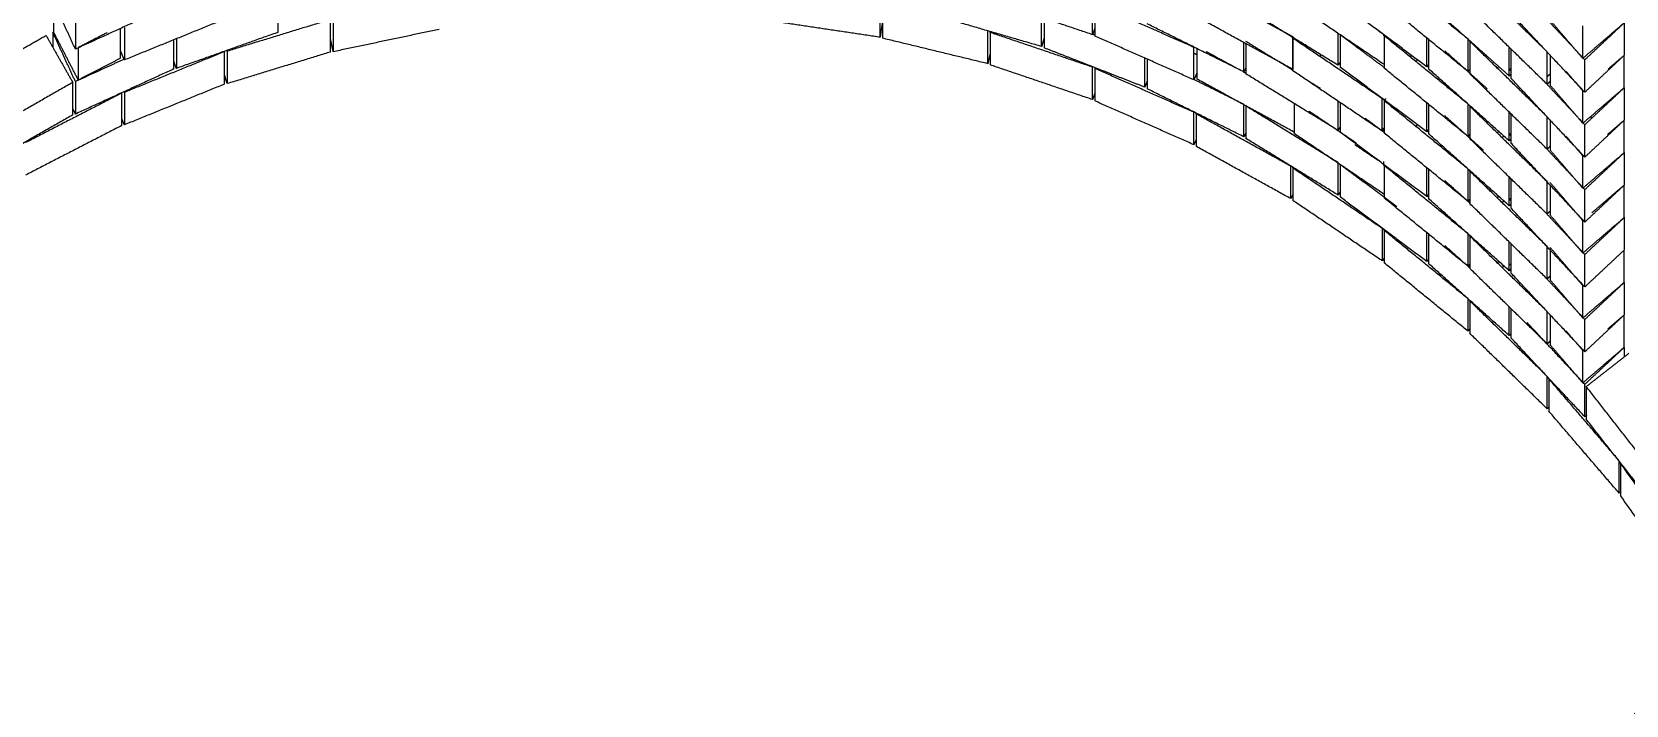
# Model space of a CAD drawing. Header units: centimetres. Extents: x 0 to 19.8, y 0 to 41.5.
# Drawn here: x 13.723 to 16.671, y 14.276 to 15.52 of the extents above; entities that cross this region are included whole.
import ezdxf

# ---------------------------------------------------------------- set-up
doc = ezdxf.new("R2010")
doc.units = ezdxf.units.CM
doc.layers.add('Make2D$Visible$Curves', color=7, linetype='Continuous', true_color=0x000000)

msp = doc.modelspace()

# ---------------------------------------------------------------- linework, layer by layer
at = {"layer": 'Make2D$Visible$Curves', "color": 18, "lineweight": -3, "true_color": 0x000000}
for points, weights, knots in [([(12.4439, 15.6341), (12.4439, 14.6937), (13.0828, 14.0037), (14.7132, 12.2431), (16.4739, 13.8735), (17.243, 14.5858), (17.243, 15.6341)], [0.853867800566, 0.860338983745, 1, 0.707106781187, 1, 0.846767797442, 0.853867800566], [5.741243, 5.741243, 5.741243, 7.538558, 7.538558, 11.307837, 11.307837, 13.279801, 13.279801, 13.279801]), ([(17.143, 15.6341), (17.143, 14.6295), (16.4059, 13.9469), (14.7187, 12.3844), (13.1562, 14.0716), (12.5439, 14.7329), (12.5439, 15.6341)], [0.853867800566, 0.846767797442, 1, 0.707106781187, 1, 0.860338983745, 0.853867800566], [-13.279801, -13.279801, -13.279801, -11.307837, -11.307837, -7.538558, -7.538558, -5.741243, -5.741243, -5.741243]), ([(12.473, 15.1611), (12.5866, 14.4396), (13.0828, 13.9037), (14.7132, 12.1431), (16.4739, 13.7735), (17.243, 14.4858), (17.243, 15.5341)], [0.861673993534, 0.888038673933, 1, 0.707106781187, 1, 0.846767797442, 0.853867800566], [6.097714, 6.097714, 6.097714, 7.538558, 7.538558, 11.307837, 11.307837, 13.279801, 13.279801, 13.279801])]:
    msp.add_rational_spline(points, weights, degree=2, knots=knots, dxfattribs=at)
for points in [[(16.379, 15.5071), (16.3015, 15.5702), (16.2239, 15.6334)], [(16.0556, 15.5109), (15.9649, 15.5605), (15.8742, 15.61)], [(16.5254, 15.4836), (16.4538, 15.5534), (16.3822, 15.6232)], [(13.8033, 15.4886), (13.7825, 15.534), (13.7616, 15.5795)], [(13.7628, 15.5805), (13.7628, 15.5505), (13.7628, 15.5205)], [(13.9851, 15.5719), (13.8942, 15.5303), (13.8033, 15.4886)], [(14.1785, 15.5199), (14.1785, 15.5468), (14.1785, 15.5737)], [(15.2916, 15.5105), (15.2916, 15.5405), (15.2916, 15.5705)], [(15.2963, 15.5688), (15.2963, 15.5388), (15.2963, 15.5088)], [(15.6846, 15.5153), (15.5899, 15.5474), (15.4952, 15.5795)], [(15.6846, 15.5166), (15.6846, 15.5459), (15.6846, 15.5753)], [(15.8719, 15.4919), (15.7804, 15.5324), (15.6889, 15.5728)], [(15.6889, 15.5728), (15.6889, 15.5428), (15.6889, 15.5128)], [(16.2231, 15.4606), (16.1403, 15.5166), (16.0574, 15.5725)], [(16.3028, 15.4559), (16.2226, 15.5156), (16.1424, 15.5753)], [(16.379, 15.4471), (16.3015, 15.5102), (16.2239, 15.5734)], [(16.3827, 15.5037), (16.3444, 15.5379), (16.3061, 15.5721)], [(13.8033, 15.5486), (13.8033, 15.5186), (13.8033, 15.4886)], [(14.0791, 15.5439), (13.9864, 15.5063), (13.8938, 15.4686)], [(14.2747, 15.5432), (14.1794, 15.514), (14.084, 15.4848)], [(14.2752, 15.4833), (14.2752, 15.5133), (14.2752, 15.5433)], [(14.2802, 15.5438), (14.2802, 15.5138), (14.2802, 15.4838)], [(15.2916, 15.5105), (15.1927, 15.5253), (15.0938, 15.5401)], [(15.2963, 15.5419), (15.294, 15.5262), (15.2916, 15.5105)], [(15.5904, 15.4934), (15.4944, 15.5213), (15.3984, 15.5493)], [(15.5904, 15.4934), (15.5904, 15.5203), (15.5904, 15.5473)], [(15.5948, 15.5458), (15.5948, 15.5184), (15.5948, 15.491)], [(16.0556, 15.4509), (15.9649, 15.5005), (15.8742, 15.55)], [(16.1387, 15.4587), (16.0535, 15.511), (15.9683, 15.5634)], [(16.5254, 15.4236), (16.4538, 15.4934), (16.3822, 15.5632)], [(16.595, 15.4089), (16.5266, 15.4819), (16.4583, 15.5549)], [(16.595, 15.4689), (16.5601, 15.5062), (16.5252, 15.5434)], [(16.5913, 15.4715), (16.561, 15.5068), (16.5308, 15.542)], [(13.6204, 15.4405), (13.6847, 15.4772), (13.7489, 15.5139)], [(13.7489, 15.5139), (13.7737, 15.4705), (13.7985, 15.4271)], [(13.7616, 15.5195), (13.7624, 15.5199), (13.7632, 15.5202)], [(13.7616, 15.5195), (13.7616, 15.5056), (13.7616, 15.4917)], [(13.8033, 15.4286), (13.7825, 15.474), (13.7616, 15.5195)], [(13.8086, 15.4315), (13.7857, 15.476), (13.7628, 15.5205)], [(13.8623, 15.5192), (13.8355, 15.5054), (13.8086, 15.4915)], [(13.8867, 15.4717), (13.8867, 15.4993), (13.8867, 15.5268)], [(13.8938, 15.5286), (13.8938, 15.4989), (13.8938, 15.4692)], [(14.1785, 15.5199), (14.0843, 15.4865), (13.99, 15.453)], [(14.4759, 15.5251), (14.3781, 15.5044), (14.2802, 15.4838)], [(15.4907, 15.4617), (15.4907, 15.4917), (15.4907, 15.5217)], [(15.4952, 15.5195), (15.4955, 15.5202), (15.4957, 15.521)], [(15.6846, 15.4553), (15.5899, 15.4874), (15.4952, 15.5195)], [(15.4952, 15.5195), (15.4952, 15.4895), (15.4952, 15.4595)], [(15.5045, 15.5186), (15.5042, 15.5176), (15.504, 15.5166)], [(15.6889, 15.5143), (15.6867, 15.5151), (15.6845, 15.516)], [(15.6889, 15.528), (15.6869, 15.5222), (15.685, 15.5163)], [(15.8719, 15.4319), (15.7804, 15.4724), (15.6889, 15.5128)], [(15.9644, 15.4465), (15.8748, 15.491), (15.7853, 15.5355)], [(16.0545, 15.5091), (16.0552, 15.5101), (16.0559, 15.5111)], [(16.0556, 15.5104), (16.0556, 15.5107), (16.0556, 15.5109)], [(16.0556, 15.4509), (16.0556, 15.4803), (16.0556, 15.5096)], [(16.1387, 15.5187), (16.1387, 15.5187), (16.1387, 15.5188)], [(16.1387, 15.4587), (16.1387, 15.4882), (16.1387, 15.5176)], [(16.2239, 15.4546), (16.1831, 15.4849), (16.1424, 15.5153)], [(16.1424, 15.5153), (16.1424, 15.4853), (16.1424, 15.4553)], [(16.2133, 15.5225), (16.2193, 15.5184), (16.2254, 15.5143)], [(16.2231, 15.5134), (16.2231, 15.5143), (16.2231, 15.5152)], [(16.2239, 15.5134), (16.2243, 15.5138), (16.2246, 15.5142)], [(16.378, 15.3879), (16.301, 15.4506), (16.2239, 15.5134)], [(16.2239, 15.5134), (16.2239, 15.4834), (16.2239, 15.4534)], [(16.6672, 15.5367), (16.6292, 15.5041), (16.5913, 15.4715)], [(16.5913, 15.4715), (16.5913, 15.5015), (16.5913, 15.5315)], [(16.668, 15.5373), (16.6315, 15.5031), (16.595, 15.4689)], [(16.6375, 15.5112), (16.6381, 15.5105), (16.6387, 15.5098)], [(16.668, 15.5373), (16.668, 15.5073), (16.668, 15.4773)], [(13.8086, 15.4915), (13.8086, 15.4615), (13.8086, 15.4315)], [(13.8938, 15.4686), (13.8902, 15.4773), (13.8867, 15.4861)], [(14.0791, 15.4839), (13.9864, 15.4463), (13.8938, 15.4086)], [(13.9851, 15.4519), (13.9851, 15.4789), (13.9851, 15.5059)], [(13.99, 15.5077), (13.99, 15.4804), (13.99, 15.453)], [(14.0791, 15.4239), (14.0791, 15.4539), (14.0791, 15.4839)], [(14.084, 15.4848), (14.0838, 15.4855), (14.0836, 15.4862)], [(14.084, 15.4848), (14.084, 15.4548), (14.084, 15.4248)], [(14.2752, 15.4833), (14.1796, 15.4541), (14.084, 15.4248)], [(14.2802, 15.4838), (14.2777, 15.4956), (14.2752, 15.5074)], [(15.4907, 15.4617), (15.3935, 15.4852), (15.2963, 15.5088)], [(15.4952, 15.4803), (15.4929, 15.471), (15.4907, 15.4617)], [(15.5948, 15.5086), (15.5926, 15.501), (15.5904, 15.4934)], [(15.6848, 15.4559), (15.6398, 15.4735), (15.5948, 15.491)], [(15.8719, 15.4322), (15.8719, 15.4621), (15.8719, 15.4919)], [(15.8719, 15.4813), (15.8746, 15.4801), (15.8774, 15.4788)], [(15.8775, 15.4896), (15.8775, 15.4614), (15.8775, 15.4332)], [(15.9499, 15.4537), (15.9223, 15.4687), (15.8948, 15.4838)], [(15.9644, 15.4465), (15.9644, 15.4736), (15.9644, 15.5007)], [(16.0545, 15.4498), (16.0113, 15.4763), (15.968, 15.5029)], [(15.968, 15.4987), (15.968, 15.4708), (15.968, 15.4429)], [(16.2203, 15.3971), (16.1374, 15.4531), (16.0545, 15.5091)], [(16.0545, 15.5091), (16.0545, 15.4791), (16.0545, 15.4491)], [(16.0804, 15.4946), (16.0798, 15.4936), (16.0793, 15.4926)], [(16.2477, 15.497), (16.2471, 15.496), (16.2464, 15.4951)], [(16.3028, 15.4559), (16.3028, 15.4825), (16.3028, 15.5091)], [(16.3061, 15.5065), (16.3061, 15.4793), (16.3061, 15.4521)], [(16.378, 15.4479), (16.357, 15.4667), (16.3359, 15.4855)], [(16.379, 15.4471), (16.379, 15.4771), (16.379, 15.5071)], [(16.3822, 15.5032), (16.3824, 15.5035), (16.3827, 15.5037)], [(16.5254, 15.3636), (16.4538, 15.4334), (16.3822, 15.5032)], [(16.3822, 15.5032), (16.3822, 15.4732), (16.3822, 15.4432)], [(16.4553, 15.4389), (16.4191, 15.4712), (16.3829, 15.5036)], [(16.4073, 15.4819), (16.4067, 15.481), (16.406, 15.4802)], [(16.4553, 15.4389), (16.4553, 15.4655), (16.4553, 15.492)], [(16.4583, 15.489), (16.4583, 15.4619), (16.4583, 15.4349)], [(16.5254, 15.4236), (16.5254, 15.4534), (16.5254, 15.4832)], [(13.8941, 15.4702), (13.8487, 15.4494), (13.8033, 15.4286)], [(13.9851, 15.4519), (13.8942, 15.4103), (13.8033, 15.3686)], [(13.8867, 15.4717), (13.8476, 15.4516), (13.8086, 15.4315)], [(13.99, 15.453), (13.9876, 15.4599), (13.9851, 15.4668)], [(15.6846, 15.3953), (15.5899, 15.4274), (15.4952, 15.4595)], [(15.6848, 15.4559), (15.6847, 15.4556), (15.6846, 15.4553)], [(15.6846, 15.3953), (15.6846, 15.4253), (15.6846, 15.4553)], [(15.7811, 15.4183), (15.7331, 15.437), (15.6851, 15.4558)], [(15.6889, 15.4528), (15.6893, 15.4535), (15.6896, 15.4542)], [(15.8719, 15.3719), (15.7804, 15.4124), (15.6889, 15.4528)], [(15.6889, 15.4528), (15.6889, 15.4228), (15.6889, 15.3928)], [(15.7811, 15.4183), (15.7811, 15.4452), (15.7811, 15.472)], [(15.7853, 15.4703), (15.7853, 15.4429), (15.7853, 15.4155)], [(15.968, 15.4538), (15.9662, 15.4502), (15.9644, 15.4465)], [(16.1068, 15.4783), (16.1059, 15.4767), (16.105, 15.4752)], [(16.1422, 15.4643), (16.1404, 15.4615), (16.1387, 15.4587)], [(16.3028, 15.3359), (16.2226, 15.3956), (16.1424, 15.4553)], [(16.224, 15.4619), (16.2236, 15.4612), (16.2231, 15.4606)], [(16.378, 15.3279), (16.301, 15.3906), (16.2239, 15.4534)], [(16.2744, 15.4773), (16.2735, 15.4758), (16.2725, 15.4744)], [(16.2827, 15.4656), (16.2841, 15.4672), (16.2854, 15.4688)], [(16.3061, 15.4603), (16.3045, 15.4581), (16.3028, 15.4559)], [(16.3028, 15.4581), (16.3045, 15.4568), (16.3061, 15.4554)], [(16.4553, 15.3189), (16.3807, 15.3855), (16.3061, 15.4521)], [(16.3824, 15.4512), (16.3807, 15.4491), (16.379, 15.4471)], [(16.4357, 15.4567), (16.4346, 15.4553), (16.4335, 15.454)], [(16.4553, 15.453), (16.4568, 15.4516), (16.4583, 15.4503)], [(16.4555, 15.4514), (16.4569, 15.45), (16.4583, 15.4487)], [(16.5308, 15.4776), (16.5308, 15.4498), (16.5308, 15.422)], [(16.668, 15.4773), (16.6315, 15.4431), (16.595, 15.4089)], [(16.595, 15.4089), (16.595, 15.4389), (16.595, 15.4689)], [(16.6672, 15.4767), (16.6525, 15.4641), (16.6379, 15.4515)], [(16.6671, 15.4767), (16.6671, 15.4767), (16.6672, 15.4767)], [(16.6672, 15.4767), (16.6672, 15.4467), (16.6672, 15.4167)], [(13.7985, 15.4271), (13.7117, 15.3775), (13.6249, 15.3279)], [(13.7985, 15.3671), (13.7985, 15.3971), (13.7985, 15.4271)], [(13.8033, 15.4286), (13.8033, 15.3986), (13.8033, 15.3686)], [(14.0791, 15.4239), (13.9864, 15.3863), (13.8938, 15.3486)], [(14.084, 15.4248), (14.0815, 15.4329), (14.0791, 15.4409)], [(15.7852, 15.4288), (15.7831, 15.4235), (15.7811, 15.4183)], [(15.8775, 15.4448), (15.8748, 15.4386), (15.8721, 15.4324)], [(15.9644, 15.3865), (15.9183, 15.4094), (15.8723, 15.4323)], [(16.0589, 15.3342), (15.9682, 15.3837), (15.8775, 15.4332)], [(15.8948, 15.4239), (15.8943, 15.4228), (15.8938, 15.4216)], [(15.9684, 15.4436), (15.9662, 15.4448), (15.9641, 15.4459)], [(16.1385, 15.3382), (16.0533, 15.3906), (15.968, 15.4429)], [(16.2203, 15.3371), (16.1374, 15.3931), (16.0545, 15.4491)], [(16.0804, 15.4319), (16.0929, 15.4242), (16.1054, 15.4165)], [(16.4144, 15.4154), (16.3967, 15.4312), (16.379, 15.447)], [(16.5254, 15.3036), (16.4538, 15.3734), (16.3822, 15.4432)], [(16.4579, 15.4418), (16.4566, 15.4404), (16.4553, 15.4389)], [(16.595, 15.2889), (16.5266, 15.3619), (16.4583, 15.4349)], [(16.595, 15.3489), (16.5601, 15.3862), (16.5252, 15.4234)], [(16.5308, 15.4291), (16.5281, 15.4264), (16.5254, 15.4236)], [(16.5258, 15.4381), (16.5285, 15.4407), (16.5312, 15.4432)], [(16.5913, 15.3515), (16.561, 15.3868), (16.5308, 15.422)], [(16.5913, 15.4115), (16.5759, 15.4295), (16.5604, 15.4475)], [(13.889, 15.4073), (13.8, 15.3615), (13.7111, 15.3157)], [(13.8732, 15.3992), (13.873, 15.3998), (13.8727, 15.4004)], [(13.889, 15.3473), (13.889, 15.3773), (13.889, 15.4073)], [(13.8938, 15.4086), (13.8935, 15.4092), (13.8933, 15.4098)], [(13.8938, 15.4086), (13.8938, 15.3786), (13.8938, 15.3486)], [(15.689, 15.4083), (15.6868, 15.4018), (15.6846, 15.3953)], [(15.8719, 15.3119), (15.7804, 15.3524), (15.6889, 15.3928)], [(15.9644, 15.3265), (15.8748, 15.371), (15.7853, 15.4155)], [(15.9026, 15.4173), (15.903, 15.418), (15.9034, 15.4186)], [(16.1385, 15.3382), (16.1385, 15.3654), (16.1385, 15.3925)], [(16.1991, 15.4116), (16.1995, 15.412), (16.1998, 15.4125)], [(16.2203, 15.3371), (16.2203, 15.3671), (16.2203, 15.3971)], [(16.2239, 15.3934), (16.2256, 15.3954), (16.2272, 15.3973)], [(16.378, 15.2679), (16.301, 15.3306), (16.2239, 15.3934)], [(16.2239, 15.3934), (16.2239, 15.3634), (16.2239, 15.3334)], [(16.4866, 15.4014), (16.4876, 15.4023), (16.4885, 15.4032)], [(16.6672, 15.4167), (16.6292, 15.3841), (16.5913, 15.3515)], [(16.5921, 15.4122), (16.5917, 15.4119), (16.5913, 15.4115)], [(16.5913, 15.3515), (16.5913, 15.3815), (16.5913, 15.4115)], [(16.668, 15.4173), (16.6315, 15.3831), (16.595, 15.3489)], [(16.668, 15.4173), (16.668, 15.3873), (16.668, 15.3573)], [(13.7985, 15.3671), (13.7117, 15.3175), (13.6249, 15.2679)], [(13.8033, 15.3686), (13.8009, 15.3738), (13.7985, 15.379)], [(15.8721, 15.3724), (15.872, 15.3722), (15.8719, 15.3719)], [(15.8719, 15.3119), (15.8719, 15.3419), (15.8719, 15.3719)], [(15.8759, 15.369), (15.8762, 15.3696), (15.8766, 15.3701)], [(16.051, 15.2722), (15.9634, 15.3206), (15.8759, 15.369)], [(15.8759, 15.369), (15.8759, 15.339), (15.8759, 15.309)], [(15.9644, 15.3265), (15.9644, 15.3561), (15.9644, 15.3858)], [(16.1387, 15.2787), (16.0535, 15.331), (15.9683, 15.3834)], [(15.9683, 15.3834), (15.9683, 15.3534), (15.9683, 15.3234)], [(15.9877, 15.3734), (15.9874, 15.3728), (15.9871, 15.3722)], [(16.0574, 15.3878), (16.0574, 15.3602), (16.0574, 15.3325)], [(16.1724, 15.3149), (16.1289, 15.3442), (16.0854, 15.3736)], [(16.1424, 15.3898), (16.1424, 15.3625), (16.1424, 15.3353)], [(16.1621, 15.3767), (16.1621, 15.3767), (16.162, 15.3766)], [(16.2473, 15.3772), (16.2468, 15.3764), (16.2463, 15.3757)], [(16.3028, 15.3359), (16.3028, 15.3623), (16.3028, 15.3887)], [(16.3061, 15.3865), (16.3061, 15.3593), (16.3061, 15.3321)], [(16.4075, 15.3016), (16.3717, 15.3335), (16.3359, 15.3655)], [(16.379, 15.3278), (16.379, 15.3574), (16.379, 15.3871)], [(16.5254, 15.2436), (16.4538, 15.3134), (16.3822, 15.3832)], [(16.3822, 15.3832), (16.3822, 15.3532), (16.3822, 15.3232)], [(16.4553, 15.3189), (16.4553, 15.3454), (16.4553, 15.3719)], [(16.4583, 15.369), (16.4583, 15.3419), (16.4583, 15.3149)], [(16.5254, 15.3036), (16.5254, 15.3334), (16.5254, 15.3632)], [(16.6056, 15.3638), (16.6069, 15.3625), (16.6081, 15.3612)], [(16.6375, 15.3912), (16.6381, 15.3905), (16.6387, 15.3898)], [(13.889, 15.3473), (13.8, 15.3015), (13.7111, 15.2557)], [(13.8938, 15.3486), (13.8914, 15.3545), (13.889, 15.3605)], [(15.9684, 15.3345), (15.9664, 15.3305), (15.9644, 15.3265)], [(16.1424, 15.3447), (16.1404, 15.3415), (16.1385, 15.3382)], [(16.3028, 15.2159), (16.2226, 15.2756), (16.1424, 15.3353)], [(16.2239, 15.3346), (16.2064, 15.3476), (16.1888, 15.3607)], [(16.2203, 15.3432), (16.2222, 15.3419), (16.2241, 15.3406)], [(16.2241, 15.3427), (16.2222, 15.3399), (16.2203, 15.3371)], [(16.3782, 15.2078), (16.3011, 15.2706), (16.2239, 15.3334)], [(16.2827, 15.3456), (16.2841, 15.3472), (16.2854, 15.3489)], [(16.306, 15.3401), (16.3044, 15.338), (16.3028, 15.3359)], [(16.3028, 15.3381), (16.3045, 15.3368), (16.3061, 15.3354)], [(16.4075, 15.362), (16.4067, 15.3611), (16.406, 15.3602)], [(16.4356, 15.3365), (16.4344, 15.3351), (16.4332, 15.3336)], [(16.4553, 15.333), (16.4568, 15.3316), (16.4583, 15.3303)], [(16.5308, 15.3577), (16.5308, 15.3299), (16.5308, 15.302)], [(16.668, 15.3573), (16.6315, 15.3231), (16.595, 15.2889)], [(16.595, 15.2889), (16.595, 15.3189), (16.595, 15.3489)], [(16.6672, 15.3567), (16.6522, 15.3438), (16.6372, 15.3309)], [(16.6672, 15.3567), (16.6672, 15.3267), (16.6672, 15.2967)], [(15.8759, 15.3211), (15.8739, 15.3165), (15.8719, 15.3119)], [(16.051, 15.2122), (15.9634, 15.2606), (15.8759, 15.309)], [(16.1387, 15.2187), (16.0535, 15.271), (15.9683, 15.3234)], [(16.2231, 15.2206), (16.1403, 15.2766), (16.0574, 15.3325)], [(16.1697, 15.312), (16.1913, 15.2974), (16.2129, 15.2828)], [(16.4553, 15.1989), (16.3807, 15.2655), (16.3061, 15.3321)], [(16.3824, 15.3312), (16.3807, 15.3292), (16.379, 15.3271)], [(16.5254, 15.1836), (16.4538, 15.2534), (16.3822, 15.3232)], [(16.4422, 15.3248), (16.4437, 15.3263), (16.4453, 15.3279)], [(16.4553, 15.3315), (16.4568, 15.33), (16.4584, 15.3285)], [(16.4584, 15.3223), (16.4568, 15.3206), (16.4553, 15.3189)], [(16.595, 15.1689), (16.5266, 15.2419), (16.4583, 15.3149)], [(16.595, 15.2289), (16.5601, 15.2662), (16.5252, 15.3034)], [(16.5308, 15.3092), (16.5281, 15.3064), (16.5254, 15.3036)], [(16.5913, 15.2915), (16.5759, 15.3095), (16.5604, 15.3275)], [(16.1387, 15.2187), (16.1387, 15.2487), (16.1387, 15.2787)], [(16.2475, 15.1971), (16.1949, 15.2362), (16.1424, 15.2753)], [(16.1424, 15.2753), (16.1424, 15.2453), (16.1424, 15.2153)], [(16.2231, 15.2734), (16.2231, 15.277), (16.2231, 15.2806)], [(16.2239, 15.2734), (16.2243, 15.2738), (16.2246, 15.2742)], [(16.4867, 15.2815), (16.4875, 15.2822), (16.4883, 15.283)], [(16.5913, 15.2315), (16.561, 15.2668), (16.5308, 15.302)], [(16.5901, 15.2929), (16.5906, 15.2933), (16.5911, 15.2938)], [(16.6672, 15.2967), (16.6292, 15.2641), (16.5913, 15.2315)], [(16.5921, 15.2923), (16.5917, 15.2919), (16.5913, 15.2915)], [(16.5913, 15.2315), (16.5913, 15.2615), (16.5913, 15.2915)], [(16.668, 15.2973), (16.6315, 15.2631), (16.595, 15.2289)], [(16.668, 15.2973), (16.668, 15.2673), (16.668, 15.2373)], [(16.051, 15.2122), (16.051, 15.2422), (16.051, 15.2722)], [(16.0547, 15.2689), (16.0552, 15.2696), (16.0556, 15.2702)], [(16.2205, 15.157), (16.1376, 15.213), (16.0547, 15.2689)], [(16.0547, 15.2689), (16.0547, 15.2389), (16.0547, 15.2089)], [(16.379, 15.1471), (16.3015, 15.2102), (16.2239, 15.2734)], [(16.2239, 15.2734), (16.2239, 15.2434), (16.2239, 15.2134)], [(16.2477, 15.257), (16.2471, 15.256), (16.2465, 15.2551)], [(16.3028, 15.2159), (16.3028, 15.2425), (16.3028, 15.2691)], [(16.3061, 15.2665), (16.3061, 15.2393), (16.3061, 15.2121)], [(16.3822, 15.2041), (16.3591, 15.2248), (16.3359, 15.2455)], [(16.379, 15.2082), (16.379, 15.2376), (16.379, 15.2671)], [(16.3822, 15.2632), (16.3824, 15.2635), (16.3827, 15.2637)], [(16.5254, 15.1236), (16.4538, 15.1934), (16.3822, 15.2632)], [(16.3822, 15.2632), (16.3822, 15.2332), (16.3822, 15.2032)], [(16.4553, 15.1989), (16.4553, 15.2254), (16.4553, 15.2519)], [(16.4583, 15.2491), (16.4583, 15.222), (16.4583, 15.1949)], [(16.5599, 15.267), (16.5603, 15.2674), (16.5608, 15.2678)], [(16.6375, 15.2712), (16.6381, 15.2705), (16.6387, 15.2698)], [(16.0547, 15.2191), (16.0529, 15.2157), (16.051, 15.2122)], [(16.1424, 15.2246), (16.1405, 15.2217), (16.1387, 15.2187)], [(16.3028, 15.0959), (16.2226, 15.1556), (16.1424, 15.2153)], [(16.224, 15.2219), (16.2236, 15.2212), (16.2231, 15.2206)], [(16.3061, 15.2204), (16.3045, 15.2181), (16.3028, 15.2159)], [(16.3028, 15.2181), (16.3045, 15.2168), (16.3061, 15.2154)], [(16.4075, 15.2421), (16.4068, 15.2412), (16.4061, 15.2404)], [(16.4357, 15.2167), (16.4344, 15.2151), (16.4331, 15.2135)], [(16.5254, 15.1836), (16.5254, 15.2134), (16.5254, 15.2432)], [(16.5913, 15.1715), (16.561, 15.2068), (16.5308, 15.242)], [(16.5308, 15.2375), (16.5308, 15.2097), (16.5308, 15.182)], [(16.668, 15.2373), (16.6315, 15.2031), (16.595, 15.1689)], [(16.595, 15.1689), (16.595, 15.1989), (16.595, 15.2289)], [(16.6672, 15.2367), (16.6375, 15.2112), (16.6079, 15.1858)], [(16.6672, 15.2367), (16.6672, 15.2067), (16.6672, 15.1767)], [(16.2205, 15.097), (16.1376, 15.153), (16.0547, 15.2089)], [(16.379, 15.0871), (16.3015, 15.1502), (16.2239, 15.2134)], [(16.4553, 15.0789), (16.3807, 15.1455), (16.3061, 15.2121)], [(16.3293, 15.1914), (16.3284, 15.1903), (16.3276, 15.1891)], [(16.3822, 15.211), (16.3806, 15.209), (16.379, 15.2071)], [(16.5254, 15.0636), (16.4538, 15.1334), (16.3822, 15.2032)], [(16.4422, 15.2047), (16.4438, 15.2065), (16.4455, 15.2082)], [(16.4553, 15.213), (16.4568, 15.2116), (16.4583, 15.2103)], [(16.4584, 15.2023), (16.4568, 15.2006), (16.4553, 15.1989)], [(16.4554, 15.2114), (16.4568, 15.2101), (16.4583, 15.2087)], [(16.595, 15.0489), (16.5266, 15.1219), (16.4583, 15.1949)], [(16.531, 15.1894), (16.5282, 15.1865), (16.5254, 15.1836)], [(16.2205, 15.097), (16.2205, 15.127), (16.2205, 15.157)], [(16.3564, 15.1679), (16.356, 15.1673), (16.3555, 15.1667)], [(16.4868, 15.1616), (16.4876, 15.1623), (16.4883, 15.163)], [(16.5913, 15.1129), (16.5582, 15.1482), (16.5252, 15.1834)], [(16.5913, 15.1115), (16.561, 15.1468), (16.5308, 15.182)], [(16.6672, 15.1767), (16.6292, 15.1441), (16.5913, 15.1115)], [(16.5923, 15.1724), (16.5918, 15.172), (16.5913, 15.1715)], [(16.5913, 15.1115), (16.5913, 15.1415), (16.5913, 15.1715)], [(16.668, 15.1773), (16.6315, 15.1431), (16.595, 15.1089)], [(16.6673, 15.178), (16.6676, 15.1777), (16.668, 15.1773)], [(16.668, 15.1773), (16.668, 15.1473), (16.668, 15.1173)], [(16.2239, 15.1534), (16.2243, 15.1538), (16.2247, 15.1543)], [(16.3785, 15.0275), (16.3012, 15.0904), (16.2239, 15.1534)], [(16.2239, 15.1534), (16.2239, 15.1234), (16.2239, 15.0934)], [(16.3028, 15.0959), (16.3028, 15.1225), (16.3028, 15.1491)], [(16.3061, 15.1465), (16.3061, 15.1193), (16.3061, 15.0921)], [(16.379, 15.0871), (16.379, 15.1171), (16.379, 15.1471)], [(16.3822, 15.1432), (16.3825, 15.1436), (16.3829, 15.1439)], [(16.5254, 15.0036), (16.4538, 15.0734), (16.3822, 15.1432)], [(16.3822, 15.1432), (16.3822, 15.1132), (16.3822, 15.0832)], [(16.4553, 15.0789), (16.4553, 15.1054), (16.4553, 15.1319)], [(16.4583, 15.129), (16.4583, 15.1019), (16.4583, 15.0749)], [(16.5597, 15.1468), (16.5601, 15.1472), (16.5606, 15.1476)], [(16.6375, 15.1512), (16.6381, 15.1505), (16.6387, 15.1498)], [(16.2239, 15.1021), (16.2222, 15.0996), (16.2205, 15.097)], [(16.3063, 15.1005), (16.3046, 15.0982), (16.3028, 15.0959)], [(16.3781, 15.0878), (16.357, 15.1067), (16.3359, 15.1255)], [(16.4358, 15.0968), (16.4345, 15.0952), (16.4333, 15.0937)], [(16.5254, 15.0636), (16.5254, 15.0934), (16.5254, 15.1232)], [(16.5913, 15.0515), (16.561, 15.0868), (16.5308, 15.122)], [(16.5308, 15.1177), (16.5308, 15.0898), (16.5308, 15.062)], [(16.595, 15.1089), (16.5935, 15.1105), (16.5921, 15.1121)], [(16.668, 15.1173), (16.6315, 15.0831), (16.595, 15.0489)], [(16.595, 15.0489), (16.595, 15.0789), (16.595, 15.1089)], [(16.6672, 15.1167), (16.6672, 15.0867), (16.6672, 15.0567)], [(16.379, 14.9671), (16.3015, 15.0302), (16.2239, 15.0934)], [(16.4553, 14.9589), (16.3807, 15.0255), (16.3061, 15.0921)], [(16.3824, 15.0912), (16.3807, 15.0892), (16.379, 15.0871)], [(16.3822, 15.0842), (16.3806, 15.0856), (16.379, 15.087)], [(16.5254, 14.9436), (16.4538, 15.0134), (16.3822, 15.0832)], [(16.4423, 15.0849), (16.4438, 15.0864), (16.4452, 15.0879)], [(16.4553, 15.0915), (16.4568, 15.0901), (16.4583, 15.0887)], [(16.4582, 15.0821), (16.4567, 15.0805), (16.4553, 15.0789)], [(16.595, 14.9289), (16.5266, 15.0019), (16.4583, 15.0749)], [(16.5308, 15.0692), (16.5281, 15.0664), (16.5254, 15.0636)], [(16.595, 14.9889), (16.5601, 15.0262), (16.5252, 15.0634)], [(16.5913, 14.9915), (16.561, 15.0268), (16.5308, 15.062)], [(16.6672, 15.0567), (16.6292, 15.0241), (16.5913, 14.9915)], [(16.5921, 15.0522), (16.5917, 15.0519), (16.5913, 15.0515)], [(16.5913, 14.9915), (16.5913, 15.0215), (16.5913, 15.0515)], [(16.668, 15.0573), (16.6315, 15.0231), (16.595, 14.9889)], [(16.668, 15.0573), (16.668, 15.0273), (16.668, 14.9973)], [(16.379, 14.9671), (16.379, 14.9971), (16.379, 15.0271)], [(16.5254, 14.8836), (16.4538, 14.9534), (16.3822, 15.0232)], [(16.3822, 15.0232), (16.3822, 14.9932), (16.3822, 14.9632)], [(16.4553, 14.9589), (16.4553, 14.9854), (16.4553, 15.0119)], [(16.4583, 15.009), (16.4583, 14.9819), (16.4583, 14.9549)], [(16.595, 14.8689), (16.5416, 14.9259), (16.4882, 14.9829)], [(16.5254, 14.9436), (16.5254, 14.9736), (16.5254, 15.0036)], [(16.5308, 14.9975), (16.5308, 14.9697), (16.5308, 14.942)], [(16.668, 14.9973), (16.6315, 14.9631), (16.595, 14.9289)], [(16.595, 14.9289), (16.595, 14.9589), (16.595, 14.9889)], [(16.6672, 14.9967), (16.6523, 14.9839), (16.6375, 14.9712)], [(16.6672, 14.9967), (16.6672, 14.9667), (16.6672, 14.9367)], [(16.3823, 14.9712), (16.3807, 14.9691), (16.379, 14.9671)], [(16.5254, 14.8236), (16.4538, 14.8934), (16.3822, 14.9632)], [(16.4583, 14.9622), (16.4568, 14.9606), (16.4553, 14.9589)], [(16.595, 14.8089), (16.5266, 14.8819), (16.4583, 14.9549)], [(16.5913, 14.9315), (16.5758, 14.9495), (16.5604, 14.9675)], [(16.5308, 14.9491), (16.5281, 14.9464), (16.5254, 14.9436)], [(16.5913, 14.8715), (16.561, 14.9068), (16.5308, 14.942)], [(16.6672, 14.9367), (16.6292, 14.9041), (16.5913, 14.8715)], [(16.5923, 14.9324), (16.5918, 14.932), (16.5913, 14.9315)], [(16.5913, 14.8715), (16.5913, 14.9015), (16.5913, 14.9315)], [(16.668, 14.9373), (16.6315, 14.9031), (16.595, 14.8689)], [(16.5976, 14.8646), (16.637, 14.8954), (16.6764, 14.9262)], [(16.6672, 14.9382), (16.6676, 14.9377), (16.668, 14.9373)], [(16.668, 14.9366), (16.668, 14.9282), (16.668, 14.9198)], [(16.5551, 14.9141), (16.5545, 14.9135), (16.5539, 14.9128)], [(16.56, 14.9067), (16.5604, 14.9071), (16.5608, 14.9074)], [(16.6347, 14.9088), (16.6354, 14.9081), (16.636, 14.9073)], [(16.6368, 14.9106), (16.6374, 14.9099), (16.6381, 14.9092)], [(16.5254, 14.8236), (16.5254, 14.8536), (16.5254, 14.8836)], [(16.6584, 14.7277), (16.5933, 14.8036), (16.5282, 14.8794)], [(16.5282, 14.8794), (16.5282, 14.8494), (16.5282, 14.8194)], [(16.595, 14.8089), (16.595, 14.8389), (16.595, 14.8689)], [(16.7208, 14.7071), (16.6592, 14.7859), (16.5976, 14.8646)], [(16.5976, 14.8646), (16.5976, 14.8346), (16.5976, 14.8046)], [(16.5282, 14.8265), (16.5268, 14.825), (16.5254, 14.8236)], [(16.6584, 14.6677), (16.5933, 14.7436), (16.5282, 14.8194)], [(16.598, 14.8117), (16.5965, 14.8103), (16.595, 14.8089)], [(16.7208, 14.6471), (16.6592, 14.7259), (16.5976, 14.8046)], [(16.6584, 14.6677), (16.6584, 14.6972), (16.6584, 14.7268)], [(16.7771, 14.5605), (16.7189, 14.6419), (16.6608, 14.7233)], [(16.6608, 14.7233), (16.6608, 14.6933), (16.6608, 14.6633)], [(16.6611, 14.6699), (16.6598, 14.6688), (16.6584, 14.6677)], [(16.7771, 14.5005), (16.7189, 14.5819), (16.6608, 14.6633)]]:
    msp.add_open_spline(points, degree=2, dxfattribs=at)

doc.saveas('drawing.dxf')
